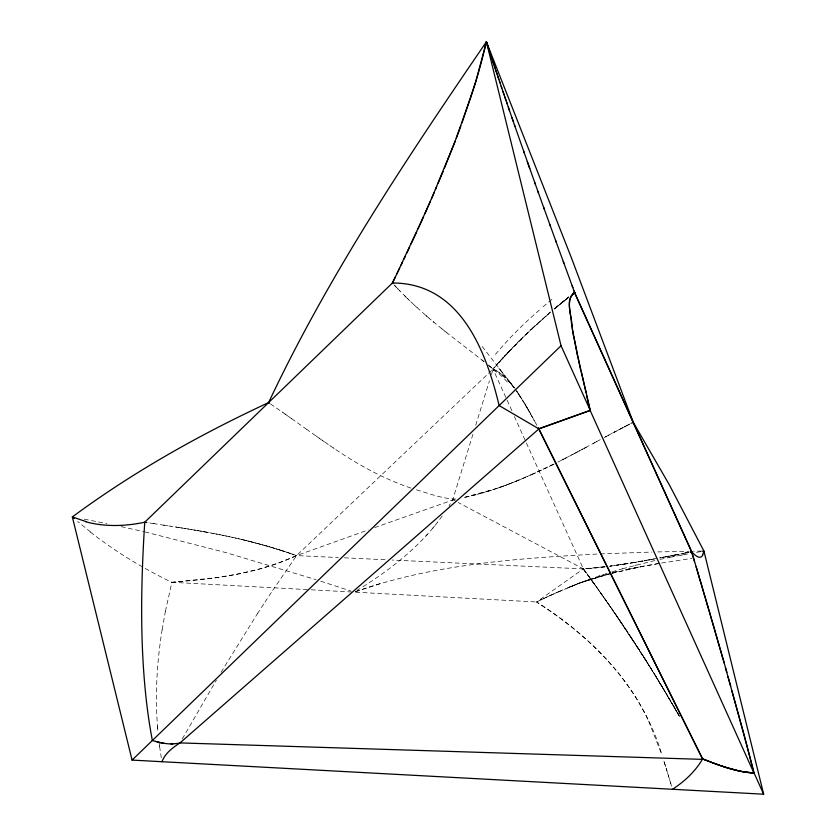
<?xml version="1.0" encoding="UTF-8"?>
<svg xmlns="http://www.w3.org/2000/svg" width="836" height="836" viewBox="0 0 836 836"><rect width="100%" height="100%" fill="white"/><g stroke="black" fill="none" stroke-linecap="round" stroke-linejoin="round"><path stroke-width="0.63" stroke-dasharray="4.18 3.13" d="M162.163 629.539C157.189 660.482 155.141 691.957 157.262 723.255A830.482 510.869 14.7 0 0 157.858 730.904A830.88 511.109 14.7 0 1 157.262 723.255M162.163 629.55L165.423 611.252M165.423 611.262L171.882 582.295L194.569 580.299C229.419 576.735 264.604 570.549 296.561 555.606L368.143 529.94M472.915 434.323L452.746 499.614L451.534 501.684M475.715 425.252L489.436 380.819M491.401 374.476L493.073 369.031L494.797 367.108M182.248 738.972L216.399 680.086M221.07 672.259L257.394 613.739M449.026 505.811L450.29 503.742M257.383 613.749L264.97 602.077M264.97 602.087L272.682 590.435M272.682 590.435L296.561 555.606L493.073 369.031L488.287 365.039M442.181 516.042L437.656 522.113M437.656 522.113C416.84 549.012 389.545 570.089 360.891 588.032M432.818 528.143L434.469 526.137M511.883 410.675L492.885 368.916L499.876 361.142M494.682 367.244L498.883 362.573M498.768 362.709L499.594 361.789M499.479 361.915L500.43 360.87M500.471 360.494L504.108 356.512M497.514 363.764L519.731 340.21M500.064 361.267L502.102 359.02M501.861 359.292L503.073 357.965M425.817 536.095L427.624 534.12M502.948 358.101L503.805 357.171M503.68 357.296L507.4 353.283M504.725 355.854L531.205 329.123M504.296 356.638L504.913 355.969M506.146 354.631L506.773 353.962M507.274 353.419L508.152 352.478M508.027 352.614L509.04 351.538M508.664 351.935L529.178 331.317L550.955 311.88M520.42 339.52L550.757 311.765M531.947 328.423L550.318 312.162M568.072 297.47L555.564 308.035M564.154 300.803L554.049 309.006L568.689 296.686M554.049 309.006L568.459 297.417M554.237 309.121L555.898 307.752M556.734 307.063L564.342 300.918M559.775 304.294L567.592 298.097L565.011 300.124M563.83 301.336L568.647 297.543L566.056 299.57M357.087 590.383L359.94 588.617M593.058 443.55L597.51 441.147M585.419 447.657L594.971 442.526M604.198 437.552L606.424 436.361M596.559 441.659L602.526 438.451M581.919 449.538L585.817 447.448M605.306 436.956L609.287 434.825M584.145 448.347L586.37 447.145M579.055 451.064L583.026 448.942M608.096 435.462L626.833 425.576M614.063 432.275L615.662 431.428M575.868 452.757L580.247 450.426M612.475 433.121L630.428 423.727M574.269 453.603L577.457 451.91M575.231 453.102L563.088 459.434M618.849 429.746L622.036 428.063M572.994 454.272L567.884 456.958M624.273 426.903L630.992 423.444M566.285 457.783L557.884 462.099M564.049 458.943L559.577 461.242M628.432 424.751L630.03 423.936M554.153 463.97L527.683 476.426M552.836 464.628L546.086 467.941M551.875 465.109L553.484 464.304M547.058 467.47L540.61 470.553M541.759 599.433L536.534 601.983L354.203 592.139M551.049 595.086L536.534 601.983C593.435 637.628 642.988 689.428 662.018 755.221M543.066 598.806L559.138 591.48M541.582 470.093L517.944 480.554M545.72 597.552L547.047 596.935M534.152 473.542L535.772 472.8M551.028 595.096L579.933 582.849L607.991 574.039M532.542 474.273L506.543 485.005M555.083 593.267L556.431 592.672M559.117 591.491L565.982 588.565M522.813 478.526L524.433 477.826M567.341 588.001L570.131 586.851M518.916 480.146L509.793 483.762M570.11 586.862L581.354 582.431M571.5 586.297L572.9 585.733M516.314 481.212L504.087 485.904M581.333 582.441L587.06 580.299M507.515 484.629L493.804 489.447M584.197 581.354L585.628 580.832M355.363 591.71C433.476 564.122 517.076 558.385 599.172 553.944M587.039 580.309L588.492 579.776M588.471 579.787L595.713 577.216M374.653 527.61L455.003 499.228M503.272 486.197L498.371 487.921M355.373 591.721L382.825 582.776M595.692 577.216L603.038 574.74M598.628 576.213L600.091 575.722M496.741 488.475L464.084 497.472L468.975 496.385M611.126 573.224L579.923 582.974L568.72 587.426L579.933 582.849L610.74 573.506M603.017 574.74L607.469 573.297M491.84 490.084L486.928 491.599M611.931 571.897L622.496 568.741M485.298 492.08L482.027 493.031M622.486 568.741L655.205 560.433M612.36 572.879L618.494 571.124L612.663 572.744M480.397 493.48L477.126 494.369M634.785 565.376L636.332 564.969M598.858 576.725L610.97 573.58M612.182 573.266L641.066 566.578L660.304 563.245L625.014 569.744L643.03 566.254L611.983 573.193M475.496 494.787L470.605 495.999M659.991 559.378L668.037 557.696M685.625 552.983L688.989 552.157M687.14 552.68L688.665 552.377M668.027 557.706L669.657 557.372M681.936 553.725L684.109 553.286M686.45 552.669L678.059 554.487M685.186 553.077L686.283 552.857M669.636 557.382L681.027 555.188M680.859 553.934L682.594 553.589M676.376 554.665L668.016 556.431M675.06 555.073L678.884 554.174M676.554 554.78L678.717 554.352M672.06 555.658L674.433 555.198M673.555 555.365L675.498 554.989M672.896 556.734L674.516 556.421M671.224 555.815L667.598 556.515M670.566 555.94L672.29 555.616M665.916 556.839L668.904 556.107M663.972 557.048L659.061 557.978M662.739 557.434L663.805 557.236M666.428 556.588L660.221 557.905M664.63 557.079L666.114 556.797M659.594 558.03L660.659 557.831M656.626 558.427L635.193 562.21A407.602 69.022 -18.8 0 1 612.704 565.69L610.573 565.972M681.006 555.188L684.297 554.582M652.926 559.253L654.379 558.991M684.276 554.592L687.568 553.996M700.662 551.635L695.74 552.523M651.484 559.514L648.193 560.11M651.275 559.556L652.32 559.368M649.217 559.921L650.262 559.733M647.168 560.287L644.316 560.789M455.975 499.05C441.878 498.893 428.001 493.021 414.363 489.238M644.107 560.831L645.131 560.653M641.055 561.364L642.884 561.04M642.069 561.186L643.103 561.008M638.652 561.771L641.473 561.29M640.062 561.531L638.035 561.876M637.241 562.011L634.043 562.544M635.036 562.377L636.05 562.21M634.451 562.482L623.301 564.269M632.079 562.868L633.071 562.712M630.093 563.192L631.096 563.036M627.178 563.663L628.149 563.506M626.195 563.819L609.057 566.317M661.569 563.025L692.166 558.333M620.427 564.708L622.329 564.415M616.644 565.261L618.515 564.99M613.843 565.669L614.763 565.533M611.983 565.92L610.155 566.171M605.285 566.808L597.959 567.665A246.892 41.81 -18.8 0 1 583.35 568.908L392.157 560.036M603.864 566.986L604.752 566.871M604.25 566.798L583.183 568.783L597.667 588.586M602.986 567.09L601.23 567.299M599.496 567.487L591.146 568.334M591.146 568.334L583.371 568.898L458.191 502.499M90.445 532.135A340.022 209.167 14.7 0 0 171.84 582.337L216.806 577.613L238.354 573.966L258.982 569.17L278.451 563.067L296.561 555.606L338.381 557.549M600.311 553.892L651.955 552.063M657.713 551.917L688.885 551.269M701.613 551.07L693.514 551.196M344.359 557.821L386.19 559.765M171.882 582.295L308.62 589.673M311.159 589.808L352.907 592.066M153.124 523.524L164.65 525.29M154.179 523.681L147.888 522.709L148.933 522.876M163.605 525.133L170.941 526.262M168.841 525.938L177.232 527.255M175.142 526.92L180.388 527.756M178.287 527.422L183.533 528.258M181.433 527.924L186.679 528.77M184.578 528.425L189.835 529.293M187.734 528.937L192.991 529.815M190.88 529.46L196.136 530.348M194.036 529.993L195.091 530.17M195.081 530.17L199.292 530.902M197.191 530.536L202.458 531.456M200.347 531.079L205.614 532.02M203.503 531.644L208.781 532.595M204.559 531.832L211.936 533.19M206.67 532.208L207.725 532.407M209.836 532.793L215.103 533.796M212.992 533.389L218.269 534.413M84.269 519.166L106.903 523.649M216.158 533.995L221.446 535.05M219.335 534.622L224.612 535.698M222.501 535.259L227.789 536.357M225.668 535.918L230.966 537.036M228.845 536.587L234.143 537.736M121.178 526.649L143.75 531.644M232.021 537.276L237.319 538.457M235.198 537.976L240.496 539.189M238.375 538.697L243.673 539.941M144.931 531.915L226.347 552.711L316.081 579.703M241.562 539.439L246.86 540.714M244.739 540.202L268.063 546.389L291.304 553.766M247.916 540.976L252.159 542.052A329.3 200.191 23.7 0 1 280.771 550.255A301.545 183.314 23.7 0 1 290.259 553.401L294.46 554.864M320.71 581.187L350.744 590.989M410.936 488.078C381.268 478.087 353.941 462.339 328.329 444.533M292.36 554.122L296.561 555.606L295.505 555.229M492.885 368.916L501.872 374.476M493.334 369.115L496.218 370.599M455.463 501.057L452.746 499.614A290.719 211.707 -46.3 0 0 455.568 499.165M496.469 370.745L502.384 374.894L507.891 380.119M333.25 447.887L334.243 448.556M328.318 444.533L324.399 441.826M270.498 403.924L282.045 411.939M324.41 441.836L322.445 440.467M322.456 440.478L319.519 438.43M282.004 411.908L283.007 412.608M282.955 412.576L285.828 414.593M319.54 438.44L315.632 435.702M284.919 413.956L288.754 416.652M288.702 416.621L291.618 418.679M315.663 435.723L306.937 429.547M291.576 418.648L306.969 429.568M484.086 361.664L447.061 332.937M90.643 532.041L77.727 521.518M447.072 332.947L444.877 331.192M444.888 331.202L441.962 328.861M441.983 328.872L431.167 319.969M481.964 359.982L483.992 361.622M488.025 364.914L493.073 369.031M433.309 321.766L434.03 322.362M502.196 374.789L508.392 380.652L514.224 387.705L480.428 344.244M431.188 319.979L429.035 318.15M429.046 318.161L425.503 315.109M426.203 315.726L426.914 316.332M425.514 315.12L417.154 307.69M417.164 307.7L413.736 304.544M413.757 304.555L409.692 300.72M409.713 300.741L408.365 299.434M407.696 298.797L408.386 299.455M407.038 298.149L407.717 298.818M397.999 288.995L407.059 298.17M405.721 296.864L406.38 297.501M404.415 295.557L405.063 296.216M399.274 290.332L399.911 290.991M398.009 289.016L396.118 287.009M394.258 285.003L396.118 287.02M394.874 285.682L395.501 286.351M508.194 380.537L509.458 381.947M509.375 381.738L511.329 384.027M509.887 382.428L513.262 386.451M511.559 384.424L512.802 385.981M500.012 369.784L505.048 376.064L498.852 368.268M513.21 386.514L513.628 387.058M514.14 387.779L506.762 378.081L514.035 387.601M524.987 404.06L514.871 388.75L519.438 395.146M586.266 572.827L583.371 568.898L514.391 416.506M583.183 568.783L601.68 594.218M589.14 576.767L583.371 568.898L536.534 601.983C582.117 631.326 624.126 669.406 647.628 719.117M584.615 570.58L585.848 572.263M590.77 579.014L595.65 585.775M588.952 576.652L592.003 580.707M591.804 580.592L594.845 584.646M597.479 588.471L618.159 617.929M594.647 584.531L612.339 609.454M600.29 592.41L626.154 629.79M600.478 592.525L606.058 600.426M605.264 599.297L606.455 600.99M516.617 390.987L517.087 391.666M516.491 390.976L518.111 393.328M607.636 602.683L608.817 604.376M608.629 604.261L636.196 645.058M611.367 608.211L651.286 668.81M615.839 614.533L622.371 624.137M619.309 619.622L620.458 621.315M622.747 624.701L627.658 632.047M518.508 393.923L518.916 394.529M624.837 627.982L643.824 656.929M627.282 631.483L628.411 633.186M630.657 636.572L632.883 639.968M630.093 635.893L635.464 643.929M519.313 395.135L522.688 400.266M519.72 395.752L520.912 397.612M637.304 646.75L640.575 651.84M635.276 643.804L638.035 647.879M640.386 651.725L664.704 690.881M637.837 647.764L653.031 671.642M644.901 658.632L648.109 663.721M642.915 655.685L665.038 691.445M521.309 398.239L530.881 414.332M650.387 667.567L658.58 680.692M653.386 672.207L672.677 704.466M522.897 400.789L523.691 402.085M655.288 675.488L679.49 716.358M662.676 687.485L660.628 684.088M524.078 402.743L525.447 404.833M664.85 691.33L674.318 707.298M525.259 404.718L526.429 406.714M666.72 694.277L667.713 695.98M668.716 697.673L678.853 715.229M525.907 405.606L527.265 407.958M667.191 695.301L678.654 715.114M526.816 407.393L537.13 425.681M673.659 706.169L680.452 718.061M527.725 408.752L528.634 410.33M529.083 411.134L529.533 411.929M676.397 711.143L678.957 715.679M529.982 412.733L530.432 413.538M531.33 415.147L531.78 415.952M531.466 415.596L531.842 416.297M532.229 416.756L534.528 421.156M536.054 423.946L536.817 425.325M648.621 721.175L661.642 754.187M665.634 766.581L663.711 760.384L671.872 787.219M666.282 768.639L666.909 770.708M667.556 772.777L671.256 785.15M161.306 757.844L159.561 746.276M504.087 485.852A290.719 211.707 -46.3 0 1 464.084 497.483M492.989 369.94A553.098 125.504 -86 0 1 509.061 384.173M495.424 354.391A206.367 70.976 -33.8 0 1 539.251 310.125M543.066 306.812A206.367 70.976 -33.8 0 1 553.578 298.034M242.607 539.711A336.96 204.851 23.7 0 1 280.771 550.245M280.771 550.266A301.211 183.115 23.7 0 1 290.259 553.401M159.07 742.431A830.88 511.109 14.7 0 0 159.561 746.276A830.482 510.869 14.7 0 1 159.07 742.431"/><path stroke-width="1.25" d="M488.6 48.551L486.395 41.8C407.111 157.774 328.579 275.222 268.586 402.607C199.835 434.563 133.384 471.838 72.345 516.93L132.078 760.091L763.655 794.2L703.922 551.039L669.396 484.932L633.228 422.295L571.354 257.687L486.395 41.8L475.83 81.52L461.974 122.892M471.368 95.638L454.794 142.12L431.522 198.686M161.975 761.711C165.089 753.278 172.718 747.603 180.001 742.911L538.917 428.899L590.3 410.476L578.23 358.456M460.876 125.922L456.341 138.055M455.192 141.096L444.344 168.402M443.101 171.432L438.022 183.554M435.441 189.605L436.737 186.585M434.145 192.646L418.031 228.886M430.206 201.716L424.855 213.797M423.507 216.817L396.797 273.999M416.652 231.906L411.082 243.955M409.671 246.965L406.839 252.984M702.7 554.853L703.922 551.039L702.292 551.342M403.997 258.993L405.418 255.983M401.123 265.002L402.565 261.992M399.681 268.001L392.418 282.996L144.743 522.218C141.054 580.936 139.748 640.042 146.133 698.624A808.725 423.685 -60 0 0 152.371 740.497M395.334 276.998L392.418 282.996L393.035 283.665M132.078 760.091L561.05 345.759L486.395 41.8A397.779 208.394 -60 0 1 471.295 95.649M573.517 293.781L574.75 292.84L572.179 285.87M572.806 294.063L574.562 292.725L691.529 551.645L693.013 556.609M572.994 294.178L574.75 292.84L574.102 291.095M672.489 789.278C684.538 781.461 695.416 771.429 702.616 758.9L538.468 428.095M631.629 423.11L633.228 422.295M538.342 428.095L538.729 428.784L590.111 410.361L586.485 395.104M690.191 552.063L691.717 551.76L692.542 552.638A337.66 30.817 70.3 0 0 702.773 555.041M690.63 551.979L691.717 551.76L694.486 561.573M152.382 740.477L157.231 741.877A76.066 56.879 -13.8 0 0 159.436 742.41L160.554 742.661A65.009 48.613 -13.8 0 0 162.236 742.995A56.461 42.218 -13.8 0 0 163.95 743.288L165.674 743.538A39.543 29.573 -13.8 0 0 170.972 743.925A32.468 24.275 -13.8 0 0 172.791 743.904L177.619 743.423A21.631 16.177 -13.8 0 0 180.001 742.911L703.912 759.412M574.562 292.725C564.843 298.442 571.636 314.378 571.416 323.563M752.693 772.809L753.873 772.851A808.725 73.798 70.3 0 0 742.817 730.716L731.834 690.62M392.418 282.996C460.04 282.923 485.894 350.43 499.134 405.565L538.917 428.899M751.71 772.851L743.465 771.764M745.733 772.119L754.062 772.966L763.655 794.2M739.797 771.137L746.078 772.255A61.53 46.011 -13.8 0 0 754.051 772.986A808.725 73.798 70.3 0 0 743.005 730.842L727.978 676.857M146.843 522.552L144.743 522.218A340.022 178.141 -60 0 1 85.784 521.8M742.337 771.565L743.653 771.879M741.208 771.346L742.525 771.68M740.09 771.126L741.396 771.471M738.972 770.886L740.278 771.241M739.317 771.032L725.899 767.417M737.864 770.635L739.16 771.001M159.989 742.535L159.436 742.41A75.585 56.524 -13.8 0 1 157.231 741.877M738.052 770.761L736.767 770.384A151.87 113.571 -13.8 0 1 727.059 767.72L726.003 767.396M155.6 741.438L156.144 741.584M85.899 521.549L72.345 516.93L74.132 518.466M725.439 767.27L723.642 766.696M725.136 767.176L721.802 766.027M722.847 766.372L727.247 767.835A151.87 113.571 -13.8 0 0 736.944 770.51M723.192 766.539L720.517 765.64M720.768 765.672L721.99 766.142M720.956 765.786L717.664 764.595M719.921 765.431L716.525 764.229M719.179 765.18L716.63 764.219M715.606 763.853L716.828 764.334M716.086 764.073L713.453 763.101M714.581 763.477L715.794 763.968M713.557 763.101L714.77 763.592M712.147 762.61L713.024 762.944M712.544 762.714L713.745 763.216M711.52 762.338L712.732 762.829M710.506 761.951L711.708 762.453L708.479 761.168M709.68 761.669L708.228 761.115M709.095 761.45L707.465 760.77M706.451 760.373L707.653 760.885M705.448 759.976L706.65 760.499M706.065 760.269L706.932 760.603M704.34 759.579L705.636 760.102L703.431 759.182M704.633 759.694L702.428 758.774L538.729 428.784M268.586 402.607L269.547 403.265M691.717 551.76L574.75 292.84C564.007 299.727 572.859 319.091 572.367 329.551M561.05 345.759L590.3 410.476M590.111 410.361L753.873 772.851M555.595 240.444L572.827 287.615M563.234 261.428L563.872 263.173M543.557 207.15L556.233 242.189M549.879 224.675L550.516 226.431M544.194 208.906L537.893 191.36M534.758 182.582L538.52 193.116M535.395 184.338L527.286 161.526M529.773 168.548L514.37 124.689M523.566 150.992L524.193 152.748M514.986 126.455L511.945 117.698M513.158 121.199L506.532 101.971M508.33 107.207L509.532 110.697M507.128 103.695L501.192 86.307M504.745 96.736L505.937 100.226M502.958 91.521L504.15 95.001M499.437 81.102L501.778 88.031M500.012 82.827L492.519 60.453M497.692 75.919L498.852 79.378M497.106 74.195L495.957 70.746M495.382 69.033L494.233 65.595M493.658 63.881L490.826 55.343M491.955 58.75L489.154 50.244M490.272 53.64L487.492 45.165M486.395 41.8L486.949 43.482M696.148 566.641L704.675 595.995M693.201 556.724L700.349 581.313M700.537 581.428L707.528 605.724M704.863 596.11L708.949 610.573M709.137 610.688L713.15 625.035M707.716 605.839L711.76 620.228M713.338 625.15L718.657 644.107M711.948 620.343L715.919 634.597M716.107 634.712L720.015 648.84M720.204 648.955L726.86 672.353M718.855 644.222L722.712 658.245M722.9 658.371L724.227 663.042M725.366 667.588L730.748 686.168M586.078 392.69L581.125 371.403M580.665 370.17L573.736 336.448M577.854 357.536L572.65 330.387M573.496 335.978L571.73 324.723M160.554 742.661A64.947 48.561 -13.8 0 0 162.236 742.995A56.002 41.873 -13.8 0 0 163.95 743.288M172.791 743.904A32.343 24.192 -13.8 0 1 170.983 743.915"/></g></svg>
